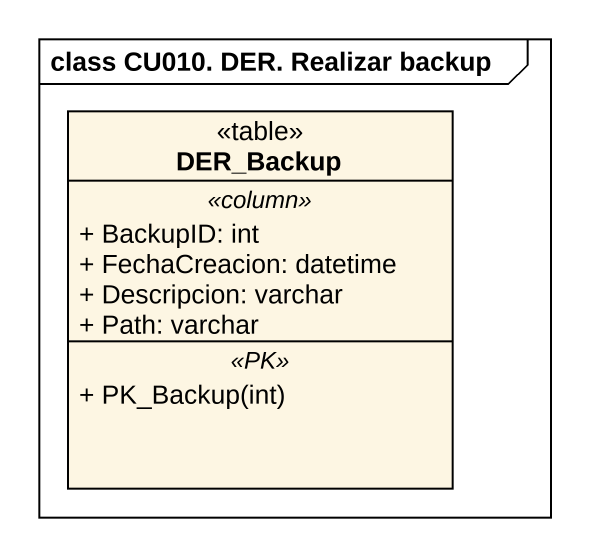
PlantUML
@startuml
mainframe class CU010. DER. Realizar backup
hide circle
hide empty members
skinparam classAttributeIconSize 0
class DER_Backup <<table>> {
  .. <<column>> ..
  + BackupID: int
  + FechaCreacion: datetime
  + Descripcion: varchar
  + Path: varchar
  .. <<PK>> ..
  + PK_Backup(int)
}
@enduml
